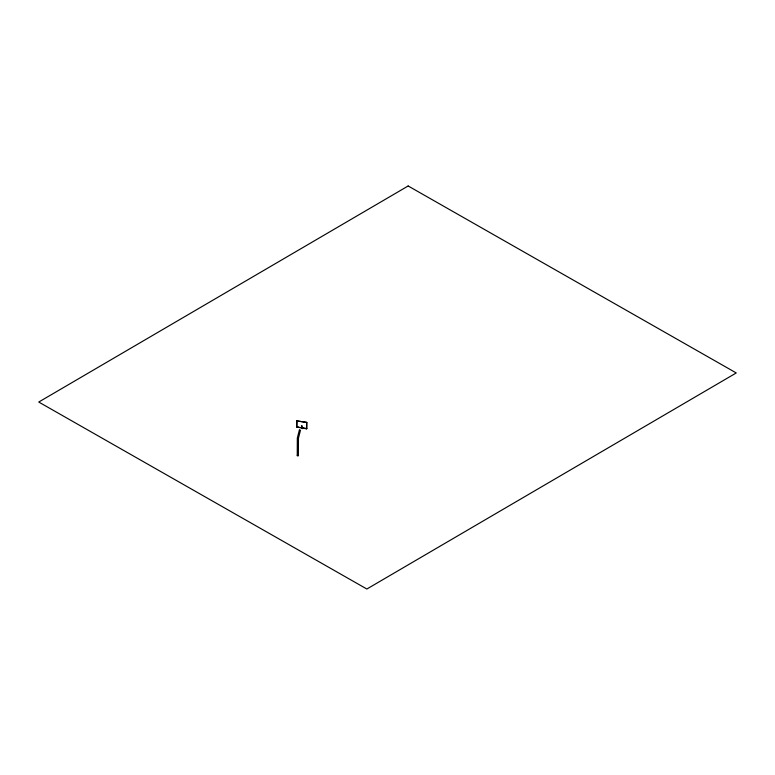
<?xml version="1.0" encoding="UTF-8"?>
<svg xmlns="http://www.w3.org/2000/svg" width="775" height="775" viewBox="0 0 775 775"><rect width="100%" height="100%" fill="white"/><g stroke="black" fill="none" stroke-linecap="round" stroke-linejoin="round"><path stroke-width="1.16" d="M297.251 455.661L298.375 455.603L297.251 455.661L297.329 438.069L299.499 429.582M300.497 430.115L298.452 438.156L298.375 455.603M296.777 420.912L306.813 422.414L306.658 428.846L296.777 427.054L296.777 420.912L306.813 422.414M296.777 427.054L296.932 420.622M296.932 426.763L299.131 427.161M301.32 427.558L306.813 428.546M306.658 422.704L306.658 428.846M303.558 428.178A1.23 0.707 0 0 1 302.308 428.498A1.23 0.707 0 0 1 301.32 427.945M301.427 426.066C302.26 427.945 302.909 424.913 301.427 426.066M408.154 185.981L38.75 402.041L366.856 589.019L736.25 372.949L408.154 185.981"/></g></svg>
